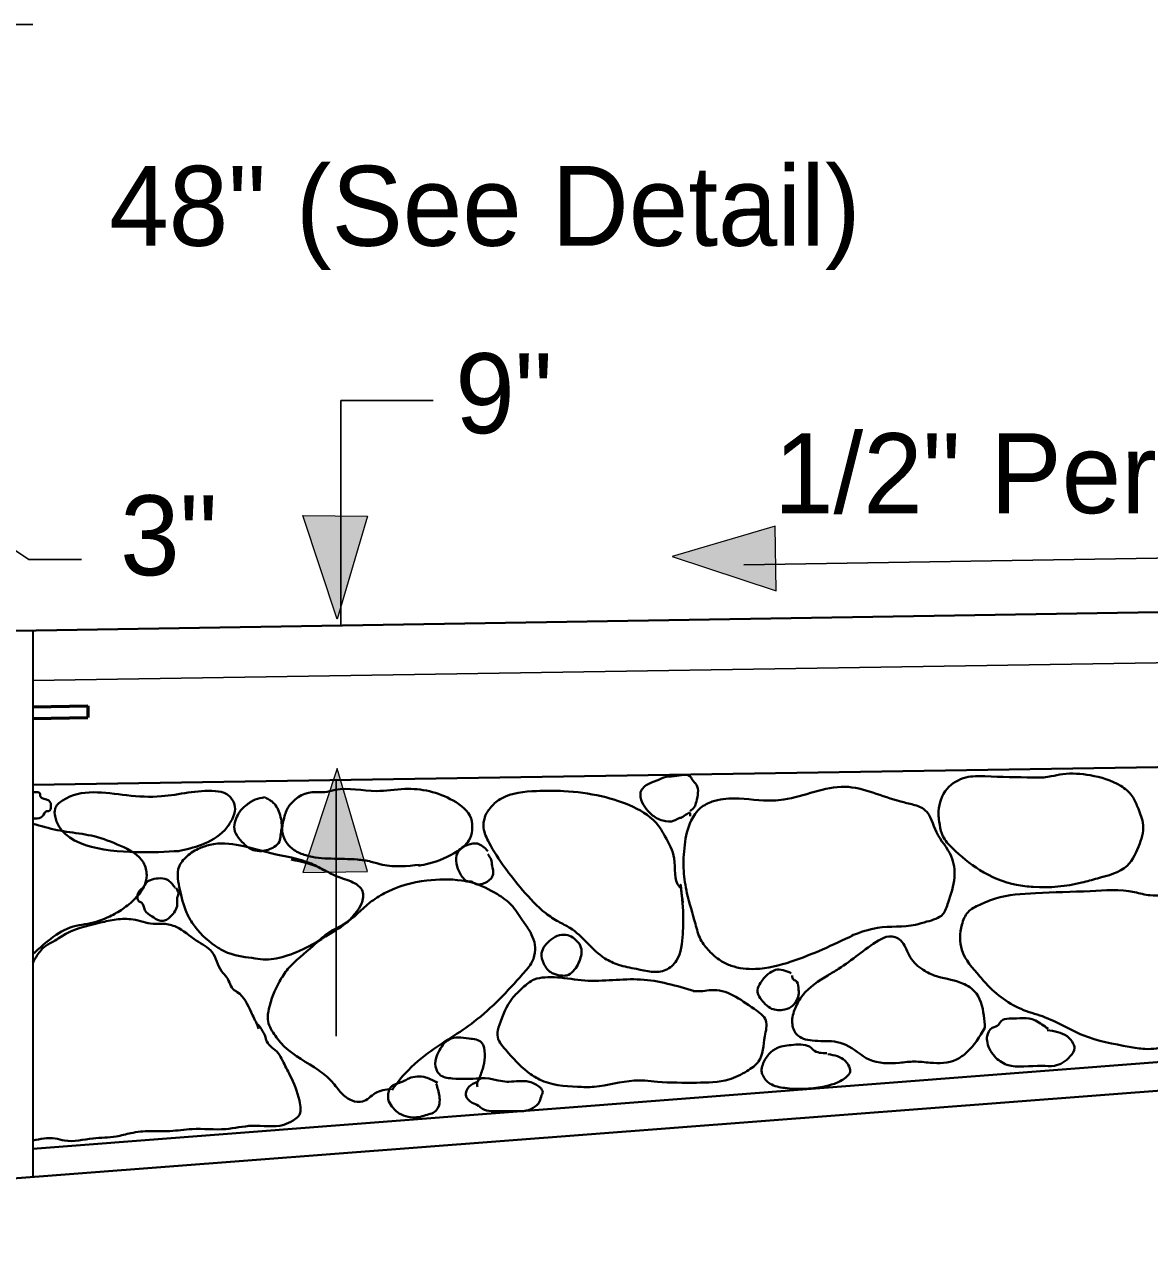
# Model space of a CAD drawing. Extents: x -8731 to -2100, y -66514 to -56618.
# Drawn here: x -2854.1 to -2695.5, y -65854.5 to -65680.8 of the extents above; entities that cross this region are included whole.
import ezdxf
from ezdxf.enums import TextEntityAlignment as Align

# ---------------------------------------------------------------- set-up
doc = ezdxf.new("R2010")
doc.units = 0
doc.header["$LTSCALE"] = 4.5
doc.layers.add('1', color=7, linetype='Continuous', lineweight=13)
doc.layers.add('3', color=7, linetype='Continuous', lineweight=40)

msp = doc.modelspace()

# ---------------------------------------------------------------- hatches: boundary and pattern name
at = {"layer": '1'}
for points in [[(-2810.06, -65764.64), (-2814.9, -65750), (-2805.78, -65750.12)], [(-2762.82, -65755.8), (-2748.18, -65760.64), (-2748.3, -65751.52)], [(-2810.06, -65785.72), (-2814.9, -65800.36), (-2805.78, -65800.24)]]:
    msp.add_hatch(color=256, dxfattribs=at).paths.add_polyline_path(points)

# ---------------------------------------------------------------- linework, layer by layer
for points in [[(-2810.06, -65764.64), (-2814.9, -65750), (-2805.78, -65750.12)], [(-2762.82, -65755.8), (-2748.18, -65760.64), (-2748.3, -65751.52)], [(-2810.06, -65785.72), (-2814.9, -65800.36), (-2805.78, -65800.24)]]:
    msp.add_lwpolyline(points, close=True, dxfattribs=at)
at = {"layer": '3', "lineweight": 25}
for p, q in [((-2852.98, -65680.76), (-2873.46, -65680.76)), ((-2809.58, -65765.56), (-2809.58, -65733.8)), ((-2796.54, -65733.8), (-2809.58, -65733.8)), ((-2853.56, -65756.2), (-2881.04, -65738.1)), ((-2752.74, -65756.96), (-2659.48, -65755.48)), ((-2846.14, -65756.2), (-2853.56, -65756.2)), ((-2852.98, -65773.28), (-2598.58, -65769.28)), ((-2810.2, -65823.48), (-2810.2, -65787.24))]:
    msp.add_line(p, q, dxfattribs=at)
at = {"layer": '3'}
for p, q in [((-2876.28, -65766.6), (-2575.42, -65761.7)), ((-2852.98, -65788), (-2598.58, -65783.98)), ((-2999.24, -65854.52), (-2481.42, -65814.88)), ((-2852.98, -65839.36), (-2598.58, -65819.76))]:
    msp.add_line(p, q, dxfattribs=at)
at = {"layer": '3', "lineweight": 35}
msp.add_line((-2852.98, -65766.16), (-2852.98, -65843.38), dxfattribs=at)
at = {"layer": '3', "lineweight": 53}
for p, q in [((-2852.98, -65777), (-2845.26, -65776.84)), ((-2845.26, -65776.84), (-2845.26, -65778.48)), ((-2852.98, -65778.64), (-2845.26, -65778.48))]:
    msp.add_line(p, q, dxfattribs=at)
at = {"layer": '3'}
for points in [[(-2760.3, -65791.7), (-2759.7, -65791.12), (-2759.42, -65790.36), (-2759.42, -65788), (-2760.02, -65787.24), (-2760.16, -65786.96), (-2762.54, -65786.8), (-2764.02, -65786.96), (-2764.62, -65787.24), (-2766.1, -65787.84), (-2767.28, -65789.04), (-2767.28, -65789.76), (-2766.7, -65791.12), (-2765.8, -65792.16), (-2764.16, -65793.04), (-2762.54, -65793.04), (-2761.94, -65792.74), (-2761.5, -65792.6), (-2760.3, -65792), (-2760.3, -65792.44)], [(-2710.42, -65786.96), (-2711.9, -65786.96), (-2718.72, -65786.8), (-2721.4, -65786.96), (-2724.06, -65788.58), (-2725.26, -65791.7), (-2725.1, -65793.64), (-2724.66, -65795.26), (-2723.34, -65796.9), (-2719.46, -65800.02), (-2714.26, -65802.1), (-2711.9, -65802.4), (-2705.06, -65801.8), (-2702.84, -65801.2), (-2698.68, -65799.42), (-2696.9, -65796.3), (-2696.46, -65794.82), (-2696.46, -65793.34), (-2697.2, -65791.12), (-2697.94, -65789.62), (-2699.58, -65788.14), (-2703.88, -65786.66), (-2707.74, -65786.5), (-2709.38, -65786.8), (-2710.42, -65786.96)], [(-2852.98, -65792.74), (-2852.66, -65792.74), (-2851.64, -65792.44), (-2851.04, -65791.7), (-2850.74, -65791.7), (-2850.44, -65791.12), (-2850.74, -65790.22), (-2851.94, -65789.62), (-2851.94, -65789.32), (-2852.98, -65789.04)], [(-2832.34, -65797.34), (-2838.42, -65797.5), (-2849.86, -65792.44), (-2849.86, -65791.4), (-2848.82, -65790.22), (-2839.76, -65789.48), (-2834.86, -65789.62), (-2827.28, -65788.88), (-2825.64, -65789.32), (-2824.46, -65791.4), (-2824.9, -65792.88), (-2825.94, -65794.38), (-2829.22, -65796.46), (-2832.48, -65797.34)], [(-2798.62, -65799.42), (-2797.14, -65799.12), (-2793.12, -65797.34), (-2791.5, -65795.86), (-2791.04, -65794.38), (-2791.2, -65792.74), (-2793.72, -65790.22), (-2800.54, -65788.58), (-2804.56, -65788.88), (-2810.34, -65788.72), (-2811.84, -65789.04), (-2813.62, -65789.04), (-2817.02, -65791.26), (-2817.62, -65792.88), (-2817.78, -65794.82), (-2816.14, -65797.2), (-2814.5, -65797.94), (-2807.22, -65798.54), (-2805.3, -65798.84), (-2803.66, -65799.28), (-2798.46, -65799.28)], [(-2761.64, -65802.54), (-2761.78, -65802.4), (-2762.54, -65798.38), (-2763.86, -65795.26), (-2764.76, -65793.78), (-2768.32, -65791.12), (-2772.78, -65789.62), (-2778.12, -65788.88), (-2781.98, -65788.88), (-2786.9, -65789.92), (-2788.38, -65791.12), (-2789.26, -65792.6), (-2789.42, -65794.08), (-2788.66, -65796.16), (-2783.92, -65802.84), (-2780.66, -65806.12), (-2778.86, -65807.3), (-2777.24, -65808.18), (-2772.34, -65812.48), (-2770.4, -65813.38), (-2767.88, -65813.98), (-2763.72, -65814.12), (-2762.24, -65812.8), (-2761.34, -65809.08), (-2761.34, -65805.22), (-2761.64, -65802.1), (-2761.34, -65804.62)], [(-2737.3, -65809.22), (-2746.06, -65812.94), (-2751.1, -65813.98), (-2754.52, -65813.52), (-2756, -65812.8), (-2757.62, -65811.44), (-2758.82, -65809.82), (-2759.56, -65807.6), (-2760.74, -65803.28), (-2761.2, -65800.16), (-2761.06, -65796.46), (-2760.16, -65793.04), (-2758.82, -65791.26), (-2757.18, -65790.36), (-2754.06, -65789.92), (-2748.58, -65790.22), (-2747.1, -65790.08), (-2738.48, -65788.28), (-2730.6, -65790.36), (-2728.82, -65790.8), (-2727.18, -65791.56), (-2725.56, -65794.68), (-2723.48, -65798.08), (-2723.02, -65801.06), (-2723.92, -65804.62), (-2724.66, -65806.26), (-2726.9, -65807.3), (-2728.52, -65807.74), (-2733.86, -65808.18), (-2737.44, -65809.22)], [(-2820.3, -65789.76), (-2821.64, -65790.08), (-2822.98, -65790.96), (-2823.86, -65791.84), (-2824.3, -65792.74), (-2824.6, -65793.92), (-2823.26, -65796.3), (-2821.94, -65797.2), (-2820.74, -65797.34), (-2818.96, -65796.76), (-2818.22, -65796), (-2818.06, -65795.12), (-2817.92, -65794.24), (-2818.22, -65792), (-2819.26, -65790.36), (-2819.7, -65790.08), (-2820.3, -65789.76)], [(-2852.98, -65793.48), (-2849.56, -65794.38), (-2847.78, -65794.68), (-2844.36, -65795.26), (-2840.64, -65796.6), (-2837.38, -65798.98), (-2836.94, -65800.76), (-2837.22, -65802.1), (-2838.56, -65804.04), (-2840.34, -65805.52), (-2842.14, -65806.56), (-2845.26, -65807.6), (-2846.88, -65807.88), (-2852.98, -65811.9)], [(-2811.68, -65800.16), (-2813.76, -65799.12), (-2819.42, -65797.64), (-2828.02, -65796.46), (-2829.66, -65797.04), (-2831.44, -65798.24), (-2832.48, -65799.88), (-2832.48, -65801.64), (-2832.18, -65803.14), (-2831.14, -65806.4), (-2830.1, -65808.04), (-2826.84, -65811), (-2825.34, -65811.76), (-2821.64, -65812.48), (-2820.14, -65812.64), (-2818.66, -65812.48), (-2815.4, -65811.44), (-2810.5, -65808.64), (-2808.58, -65807.3), (-2807.38, -65805.96), (-2806.64, -65804.76), (-2806.5, -65803), (-2808.12, -65801.64), (-2810.5, -65800.76), (-2812.14, -65799.88), (-2816.58, -65798.54)], [(-2788.82, -65797.34), (-2790.3, -65796.3), (-2791.64, -65796.46), (-2793.12, -65797.64), (-2793.26, -65799.12), (-2792.68, -65800.6), (-2791.5, -65801.64), (-2791.2, -65801.64), (-2790.6, -65801.96), (-2789.56, -65801.96), (-2788.38, -65801.2), (-2788.08, -65800.6), (-2788.22, -65799.42), (-2788.38, -65798.54), (-2788.82, -65797.8)], [(-2832.92, -65802.54), (-2834.1, -65801.36), (-2835.3, -65801.2), (-2837.22, -65802.1), (-2837.38, -65802.4), (-2837.98, -65803), (-2837.98, -65804.48), (-2837.68, -65804.62), (-2837.22, -65805.66), (-2836.18, -65806.56), (-2835.14, -65807.14), (-2834.42, -65807.14), (-2833.38, -65806.4), (-2832.62, -65804.62), (-2832.62, -65803.88), (-2832.48, -65803.58), (-2832.78, -65802.54)], [(-2802.34, -65831.06), (-2800.84, -65829.12), (-2797.28, -65825.86), (-2790.74, -65821.4), (-2783.92, -65814.72), (-2782.58, -65812.94), (-2782.14, -65811.3), (-2783.02, -65808.48), (-2783.92, -65807.14), (-2785.54, -65804.92), (-2787.48, -65803.44), (-2791.04, -65801.8), (-2792.54, -65801.5), (-2797.42, -65801.5), (-2803.38, -65803.28), (-2805.46, -65804.62), (-2809.02, -65807.6), (-2811.38, -65808.92), (-2813.46, -65810.72), (-2817.02, -65813.98), (-2818.22, -65815.76), (-2819.7, -65819.62), (-2819.86, -65821.1), (-2818.96, -65823.18), (-2817.48, -65824.96), (-2812.72, -65828.24), (-2810.8, -65829.88), (-2809.46, -65831.5), (-2807.98, -65832.54), (-2806.5, -65832.68), (-2804.7, -65831.5), (-2802.48, -65830.9)], [(-2703.88, -65803), (-2711.6, -65803.28), (-2717.24, -65804.04), (-2719.46, -65804.92), (-2721.1, -65805.96), (-2721.98, -65807.74), (-2721.98, -65811.3), (-2719.46, -65815.02), (-2717.98, -65816.64), (-2712.5, -65820.06), (-2711, -65820.52), (-2704.92, -65823.32), (-2698.38, -65824.96), (-2696.16, -65825.26), (-2692.88, -65824.82), (-2690.96, -65824.08), (-2689.32, -65823.18), (-2687.7, -65821.84), (-2686.34, -65818.14), (-2686.34, -65815.92), (-2687.24, -65810.72), (-2687.24, -65809.08), (-2687.7, -65807.3), (-2688.88, -65805.36), (-2690.36, -65804.18), (-2693.78, -65803.58), (-2695.42, -65803.58), (-2697.64, -65803.14), (-2703.88, -65803)], [(-2821.34, -65821.84), (-2822.22, -65820.06), (-2824.16, -65817.24), (-2824.6, -65816.96), (-2825.64, -65815.16), (-2826.38, -65814.28), (-2827.72, -65811.6), (-2829.94, -65809.96), (-2832.78, -65808.04), (-2834.56, -65807.6), (-2836.04, -65807.6), (-2838.86, -65807), (-2841.24, -65807), (-2843.46, -65807.44), (-2848.96, -65809.38), (-2849.86, -65809.96), (-2851.18, -65810.72), (-2852.38, -65812.04), (-2852.98, -65813.08)], [(-2775.9, -65810.42), (-2776.64, -65809.68), (-2777.54, -65809.22), (-2778.72, -65809.22), (-2779.9, -65809.82), (-2780.8, -65810.72), (-2781.24, -65811.76), (-2780.94, -65813.24), (-2779.76, -65814.56), (-2778.58, -65814.88), (-2777.68, -65814.88), (-2776.78, -65814.28), (-2775.74, -65812.34), (-2775.6, -65811.44), (-2775.9, -65810.42)], [(-2718.72, -65822.3), (-2718.88, -65820.52), (-2720.22, -65817.1), (-2722.14, -65815.92), (-2725.86, -65814.88), (-2727.64, -65813.98), (-2729.42, -65812.04), (-2730.6, -65809.96), (-2732.24, -65809.38), (-2733.72, -65809.96), (-2739.38, -65813.98), (-2740.86, -65814.88), (-2744.42, -65817.68), (-2745.46, -65819.48), (-2745.9, -65821.56), (-2745.3, -65823.18), (-2743.08, -65824.08), (-2739.96, -65824.22), (-2738.34, -65824.68), (-2735.06, -65826.76), (-2730.76, -65827.2), (-2728.68, -65827.04), (-2726.46, -65827.2), (-2722.74, -65826.76), (-2721.26, -65825.72), (-2718.72, -65822.3)], [(-2746.06, -65814.56), (-2748.28, -65814.12), (-2749.32, -65814.72), (-2750.36, -65815.92), (-2750.8, -65816.96), (-2749.9, -65818.72), (-2749.02, -65819.48), (-2747.24, -65819.76), (-2746.06, -65819.32), (-2745.02, -65817.68), (-2745.02, -65816.64), (-2745.46, -65815.6), (-2745.74, -65815.46), (-2745.9, -65814.88)], [(-2759.7, -65817.1), (-2767.28, -65815.46), (-2775.16, -65815.6), (-2779.02, -65815.16), (-2780.8, -65815.16), (-2782.28, -65815.46), (-2783.92, -65816.64), (-2785.4, -65818.14), (-2787.18, -65821.84), (-2787.48, -65823.32), (-2786.3, -65825.4), (-2783.18, -65828.52), (-2781.54, -65829.56), (-2776.2, -65830.6), (-2773.82, -65830.6), (-2768.18, -65829.72), (-2766.7, -65829.72), (-2764.9, -65829.88), (-2759.42, -65830.02), (-2754.82, -65829.56), (-2752.28, -65828.38), (-2750.66, -65827.04), (-2749.76, -65823.48), (-2749.62, -65821.26), (-2751.26, -65819.62), (-2757.34, -65816.96), (-2758.52, -65817.1), (-2759.86, -65817.1)], [(-2852.98, -65838.18), (-2849.86, -65837.88), (-2848.52, -65838.18), (-2844.5, -65837.88), (-2841.24, -65837.6), (-2839.16, -65837.14), (-2836.48, -65836.84), (-2833.66, -65836.84), (-2830.54, -65836.56), (-2825.8, -65836.56), (-2822.08, -65836.1), (-2817.62, -65835.96), (-2816.3, -65835.36), (-2815.54, -65834.76), (-2815.4, -65832.54), (-2816.74, -65828.98), (-2817.78, -65826.9), (-2818.38, -65825.86), (-2820, -65824.22), (-2820.3, -65823.32), (-2821.34, -65821.84), (-2821.18, -65822.44)], [(-2709.82, -65822.44), (-2711.6, -65821.26), (-2712.5, -65820.96), (-2714.26, -65820.96), (-2716.64, -65821.56), (-2716.8, -65821.84), (-2717.68, -65822.3), (-2718.42, -65823.48), (-2718.42, -65824.08), (-2717.38, -65826.3), (-2715.62, -65827.48), (-2710.7, -65827.64), (-2708.92, -65827.64), (-2706.7, -65826.3), (-2706.1, -65825.12), (-2706.26, -65824.52), (-2707.14, -65823.48), (-2709.96, -65822.6)], [(-2790, -65829.28), (-2789.42, -65827.64), (-2789.26, -65826), (-2789.7, -65824.36), (-2791.5, -65823.78), (-2794.3, -65823.92), (-2795.8, -65825.72), (-2796.24, -65827.34), (-2795.66, -65828.84), (-2793.86, -65829.42), (-2790, -65829.42)], [(-2741, -65825.86), (-2742.94, -65825.4), (-2743.22, -65825.12), (-2745.74, -65824.68), (-2747.98, -65825.12), (-2749.18, -65826), (-2750.06, -65827.48), (-2750.22, -65828.38), (-2750.06, -65828.98), (-2749.02, -65830.16), (-2746.94, -65830.76), (-2741.6, -65830.6), (-2739.96, -65830.16), (-2738.34, -65829.28), (-2737.74, -65828.52), (-2738.02, -65827.48), (-2738.48, -65826.9), (-2739.52, -65826.3), (-2740.86, -65826)], [(-2790.3, -65829.88), (-2791.5, -65830.6), (-2791.94, -65831.8), (-2791.04, -65832.84), (-2790.16, -65833.28), (-2789.56, -65833.72), (-2788.38, -65834.02), (-2785.26, -65834.02), (-2783.78, -65834.02), (-2782.42, -65833.58), (-2781.54, -65832.68), (-2781.24, -65831.8), (-2781.1, -65831.5), (-2781.98, -65830.32), (-2783.02, -65829.88), (-2785.86, -65829.88), (-2786.14, -65829.88), (-2790.3, -65829.88), (-2790.3, -65830.6)], [(-2795.94, -65830.02), (-2797.58, -65829.28), (-2799.96, -65829.42), (-2800.54, -65829.72), (-2802.04, -65830.32), (-2802.48, -65830.6), (-2802.78, -65831.2), (-2802.78, -65832.68), (-2802.18, -65833.58), (-2801.58, -65834.18), (-2800.4, -65834.76), (-2799.06, -65834.92), (-2797.14, -65834.48), (-2796.38, -65834.18), (-2795.66, -65832.98), (-2795.66, -65831.94), (-2796.1, -65830.16)]]:
    msp.add_spline(points, degree=3, dxfattribs=at)

# ---------------------------------------------------------------- texts
for s, p in [('48" (See Detail)', (-2789.24, -65711.96)), ('9"', (-2786.55, -65738.4)), ('1/2" Per Foot', (-2704.29, -65749.68)), ('3"', (-2833.81, -65758.44))]:
    msp.add_text(s, height=11.28, dxfattribs=at).set_placement(p, align=Align.CENTER)

doc.saveas('drawing.dxf')
